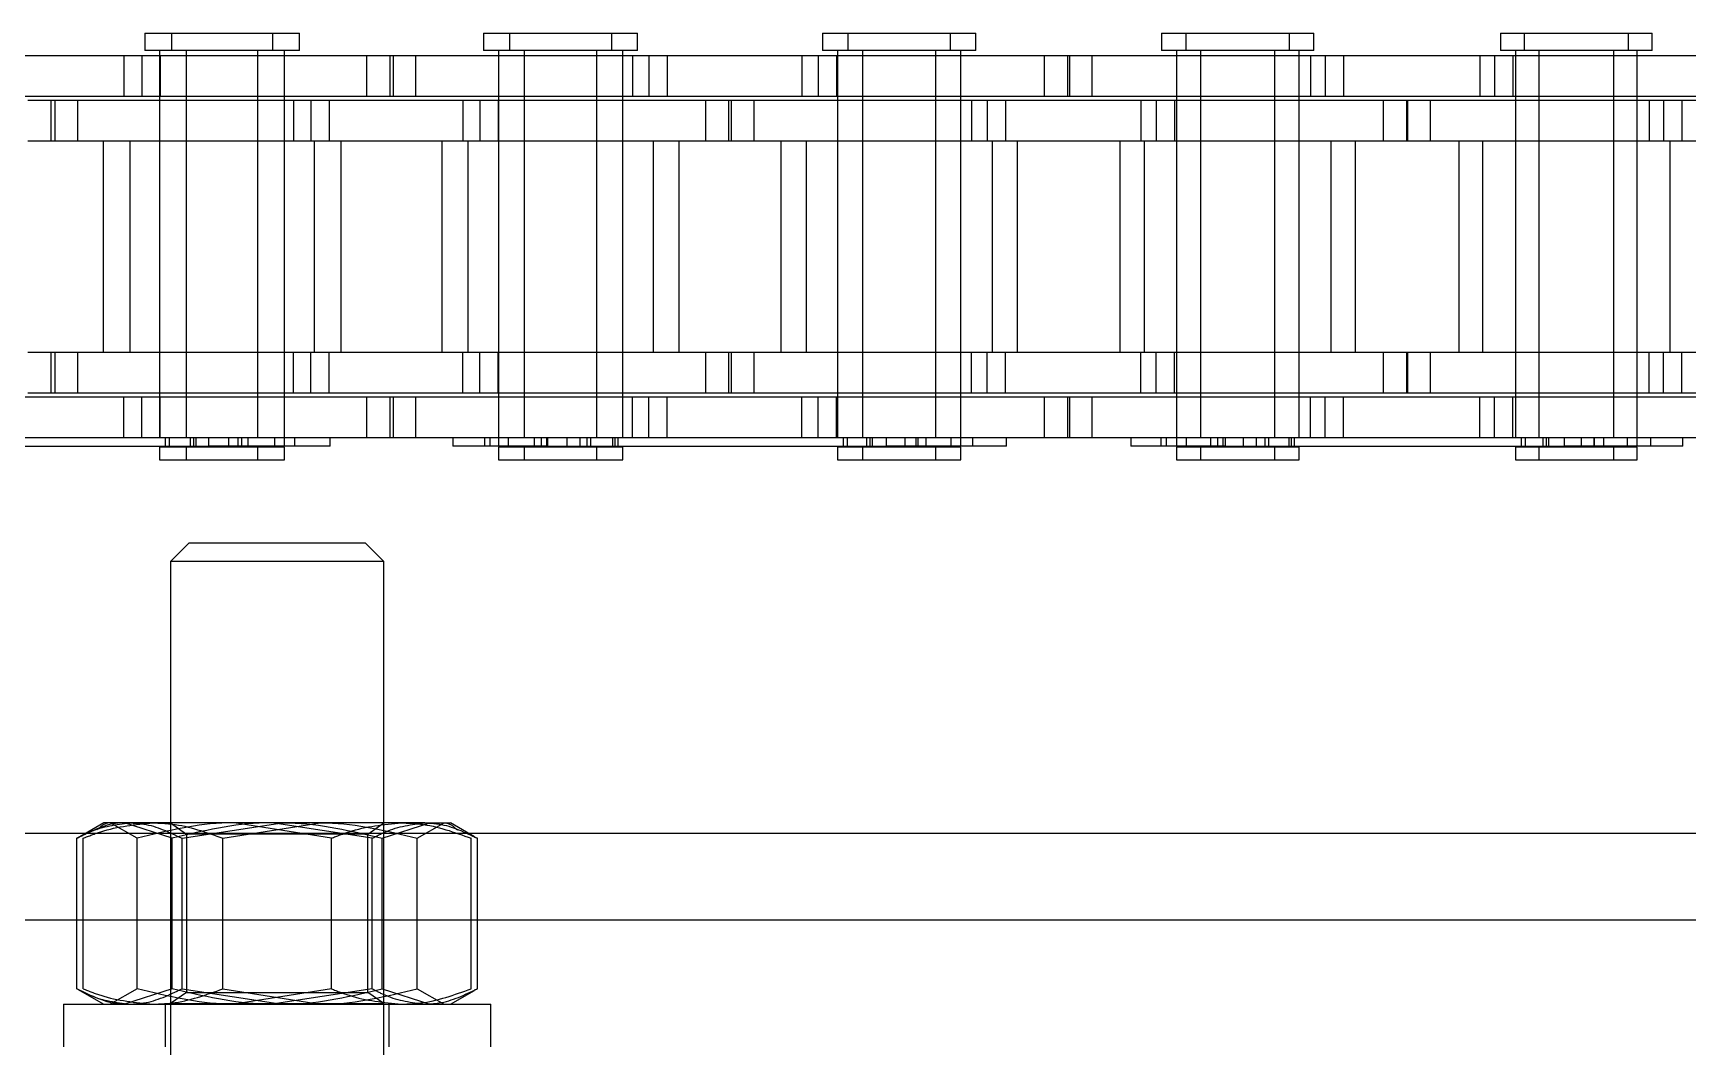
# Model space of a CAD drawing. Header units: metres. Extents: x 0 to 21025, y 0 to 14850.
# Drawn here: x 2212.9 to 2274.9, y 9051.4 to 9089.4 of the extents above; entities that cross this region are included whole.
import ezdxf

# ---------------------------------------------------------------- set-up
doc = ezdxf.new("R2010")
doc.units = ezdxf.units.M
doc.header["$LTSCALE"] = 25
doc.linetypes.add('HIDDEN2', pattern=[4.7625, 3.175, -1.5875])
doc.layers.add('SL4', color=4, linetype='Continuous')
doc.layers.add('ST1', color=7, linetype='HIDDEN2')

msp = doc.modelspace()

# ---------------------------------------------------------------- linework, layer by layer
at = {"layer": 'SL4'}
msp.add_line((2085.802, 9056.144), (2875.564, 9056.144), dxfattribs=at)
at = {"layer": 'ST1'}
for p, q in [((2217.032, 9089.384), (2221.829, 9089.384)), ((2217.032, 9089.384), (2217.032, 9088.725)), ((2218.032, 9089.384), (2218.032, 9088.725)), ((2221.829, 9089.384), (2222.829, 9089.384)), ((2221.829, 9088.725), (2221.829, 9089.384)), ((2222.829, 9088.725), (2222.829, 9089.384)), ((2229.732, 9089.384), (2234.529, 9089.384)), ((2229.732, 9089.384), (2229.732, 9088.725)), ((2230.702, 9089.384), (2230.702, 9088.725)), ((2234.529, 9089.384), (2235.499, 9089.384)), ((2234.529, 9088.725), (2234.529, 9089.384)), ((2235.499, 9088.725), (2235.499, 9089.384)), ((2242.432, 9089.384), (2247.229, 9089.384)), ((2242.432, 9089.384), (2242.432, 9088.725)), ((2243.372, 9089.384), (2243.372, 9088.725)), ((2247.229, 9089.384), (2248.169, 9089.384)), ((2247.229, 9088.725), (2247.229, 9089.384)), ((2248.169, 9088.725), (2248.169, 9089.384)), ((2255.132, 9089.384), (2259.929, 9089.384)), ((2255.132, 9089.384), (2255.132, 9088.725)), ((2256.042, 9089.384), (2256.042, 9088.725)), ((2259.929, 9089.384), (2260.839, 9089.384)), ((2259.929, 9088.725), (2259.929, 9089.384)), ((2260.839, 9088.725), (2260.839, 9089.384)), ((2267.832, 9089.384), (2272.629, 9089.384)), ((2267.832, 9089.384), (2267.832, 9088.725)), ((2268.712, 9089.384), (2268.712, 9088.725)), ((2272.629, 9089.384), (2273.509, 9089.384)), ((2272.629, 9088.725), (2272.629, 9089.384)), ((2273.509, 9088.725), (2273.509, 9089.384)), ((2221.829, 9088.725), (2217.032, 9088.725)), ((2217.586, 9088.725), (2217.586, 9074.227)), ((2218.585, 9088.725), (2218.585, 9074.227)), ((2221.276, 9074.227), (2221.276, 9088.725)), ((2222.829, 9088.725), (2221.829, 9088.725)), ((2222.275, 9074.227), (2222.275, 9088.725)), ((2234.529, 9088.725), (2229.732, 9088.725)), ((2230.286, 9088.725), (2230.286, 9074.227)), ((2231.255, 9088.725), (2231.255, 9074.227)), ((2233.976, 9074.227), (2233.976, 9088.725)), ((2235.499, 9088.725), (2234.529, 9088.725)), ((2234.945, 9074.227), (2234.945, 9088.725)), ((2247.229, 9088.725), (2242.432, 9088.725)), ((2242.986, 9088.725), (2242.986, 9074.227)), ((2243.925, 9088.725), (2243.925, 9074.227)), ((2246.676, 9074.227), (2246.676, 9088.725)), ((2248.169, 9088.725), (2247.229, 9088.725)), ((2247.615, 9074.227), (2247.615, 9088.725)), ((2259.929, 9088.725), (2255.132, 9088.725)), ((2255.686, 9088.725), (2255.686, 9074.227)), ((2256.595, 9088.725), (2256.595, 9074.227)), ((2259.376, 9074.227), (2259.376, 9088.725)), ((2260.839, 9088.725), (2259.929, 9088.725)), ((2260.285, 9074.227), (2260.285, 9088.725)), ((2272.629, 9088.725), (2267.832, 9088.725)), ((2268.386, 9088.725), (2268.386, 9074.227)), ((2269.265, 9088.725), (2269.265, 9074.227)), ((2272.076, 9074.227), (2272.076, 9088.725)), ((2273.509, 9088.725), (2272.629, 9088.725)), ((2272.955, 9074.227), (2272.955, 9088.725)), ((2209.906, 9088.541), (2216.256, 9088.541)), ((2216.256, 9088.541), (2216.256, 9087.021)), ((2216.256, 9088.541), (2225.351, 9088.541)), ((2216.92, 9088.541), (2216.92, 9087.021)), ((2217.586, 9088.541), (2217.586, 9087.021)), ((2217.606, 9088.541), (2217.606, 9087.021)), ((2218.585, 9088.541), (2218.585, 9087.021)), ((2221.276, 9087.021), (2221.276, 9088.541)), ((2222.275, 9087.021), (2222.275, 9088.541)), ((2225.351, 9088.541), (2226.211, 9088.541)), ((2225.351, 9087.021), (2225.351, 9088.541)), ((2226.211, 9088.541), (2235.306, 9088.541)), ((2226.211, 9088.541), (2226.211, 9087.021)), ((2226.35, 9087.021), (2226.35, 9088.541)), ((2227.18, 9088.541), (2227.18, 9087.021)), ((2230.286, 9088.541), (2230.286, 9087.021)), ((2231.255, 9088.541), (2231.255, 9087.021)), ((2233.976, 9087.021), (2233.976, 9088.541)), ((2234.945, 9087.021), (2234.945, 9088.541)), ((2235.306, 9088.541), (2235.306, 9087.021)), ((2235.306, 9088.541), (2241.656, 9088.541)), ((2235.925, 9088.541), (2235.925, 9087.021)), ((2236.611, 9088.541), (2236.611, 9087.021)), ((2241.656, 9088.541), (2241.656, 9087.021)), ((2241.656, 9088.541), (2250.751, 9088.541)), ((2242.26, 9088.541), (2242.26, 9087.021)), ((2242.946, 9088.541), (2242.946, 9087.021)), ((2242.986, 9088.541), (2242.986, 9087.021)), ((2243.925, 9088.541), (2243.925, 9087.021)), ((2246.676, 9087.021), (2246.676, 9088.541)), ((2247.615, 9087.021), (2247.615, 9088.541)), ((2250.751, 9088.541), (2251.611, 9088.541)), ((2250.751, 9087.021), (2250.751, 9088.541)), ((2251.611, 9088.541), (2260.706, 9088.541)), ((2251.611, 9088.541), (2251.611, 9087.021)), ((2251.69, 9087.021), (2251.69, 9088.541)), ((2252.52, 9088.541), (2252.52, 9087.021)), ((2255.686, 9088.541), (2255.686, 9087.021)), ((2256.595, 9088.541), (2256.595, 9087.021)), ((2259.376, 9087.021), (2259.376, 9088.541)), ((2260.285, 9087.021), (2260.285, 9088.541)), ((2260.706, 9088.541), (2260.706, 9087.021)), ((2260.706, 9088.541), (2267.056, 9088.541)), ((2261.265, 9088.541), (2261.265, 9087.021)), ((2261.951, 9088.541), (2261.951, 9087.021)), ((2267.056, 9088.541), (2267.056, 9087.021)), ((2267.056, 9088.541), (2276.151, 9088.541)), ((2267.6, 9088.541), (2267.6, 9087.021)), ((2268.286, 9088.541), (2268.286, 9087.021)), ((2268.386, 9088.541), (2268.386, 9087.021)), ((2269.265, 9088.541), (2269.265, 9087.021)), ((2272.076, 9087.021), (2272.076, 9088.541)), ((2272.955, 9087.021), (2272.955, 9088.541)), ((2209.906, 9087.021), (2216.256, 9087.021)), ((2212.651, 9086.869), (2213.511, 9086.869)), ((2213.511, 9086.869), (2222.606, 9086.869)), ((2213.511, 9086.869), (2213.511, 9085.349)), ((2213.68, 9085.349), (2213.68, 9086.869)), ((2214.51, 9086.869), (2214.51, 9085.349)), ((2216.256, 9087.021), (2225.351, 9087.021)), ((2217.586, 9086.869), (2217.586, 9085.349)), ((2218.585, 9086.869), (2218.585, 9085.349)), ((2221.276, 9085.349), (2221.276, 9086.869)), ((2222.275, 9085.349), (2222.275, 9086.869)), ((2222.606, 9086.869), (2222.606, 9085.349)), ((2222.606, 9086.869), (2228.956, 9086.869)), ((2223.255, 9086.869), (2223.255, 9085.349)), ((2223.941, 9086.869), (2223.941, 9085.349)), ((2225.351, 9087.021), (2226.211, 9087.021)), ((2226.211, 9087.021), (2235.306, 9087.021)), ((2228.956, 9086.869), (2228.956, 9085.349)), ((2228.956, 9086.869), (2238.051, 9086.869)), ((2229.59, 9086.869), (2229.59, 9085.349)), ((2230.276, 9086.869), (2230.276, 9085.349)), ((2230.286, 9086.869), (2230.286, 9085.349)), ((2231.255, 9086.869), (2231.255, 9085.349)), ((2233.976, 9085.349), (2233.976, 9086.869)), ((2234.945, 9085.349), (2234.945, 9086.869)), ((2235.306, 9087.021), (2241.656, 9087.021)), ((2238.051, 9086.869), (2238.911, 9086.869)), ((2238.051, 9085.349), (2238.051, 9086.869)), ((2238.911, 9086.869), (2248.006, 9086.869)), ((2238.911, 9086.869), (2238.911, 9085.349)), ((2239.02, 9085.349), (2239.02, 9086.869)), ((2239.85, 9086.869), (2239.85, 9085.349)), ((2241.656, 9087.021), (2250.751, 9087.021)), ((2242.986, 9086.869), (2242.986, 9085.349)), ((2243.925, 9086.869), (2243.925, 9085.349)), ((2246.676, 9085.349), (2246.676, 9086.869)), ((2247.615, 9085.349), (2247.615, 9086.869)), ((2248.006, 9086.869), (2248.006, 9085.349)), ((2248.006, 9086.869), (2254.356, 9086.869)), ((2248.595, 9086.869), (2248.595, 9085.349)), ((2249.281, 9086.869), (2249.281, 9085.349)), ((2250.751, 9087.021), (2251.611, 9087.021)), ((2251.611, 9087.021), (2260.706, 9087.021)), ((2254.356, 9086.869), (2254.356, 9085.349)), ((2254.356, 9086.869), (2263.451, 9086.869)), ((2254.93, 9086.869), (2254.93, 9085.349)), ((2255.616, 9086.869), (2255.616, 9085.349)), ((2255.686, 9086.869), (2255.686, 9085.349)), ((2256.595, 9086.869), (2256.595, 9085.349)), ((2259.376, 9085.349), (2259.376, 9086.869)), ((2260.285, 9085.349), (2260.285, 9086.869)), ((2260.706, 9087.021), (2267.056, 9087.021)), ((2263.451, 9086.869), (2264.311, 9086.869)), ((2263.451, 9085.349), (2263.451, 9086.869)), ((2264.311, 9086.869), (2273.406, 9086.869)), ((2264.311, 9086.869), (2264.311, 9085.349)), ((2264.36, 9085.349), (2264.36, 9086.869)), ((2265.19, 9086.869), (2265.19, 9085.349)), ((2267.056, 9087.021), (2276.151, 9087.021)), ((2268.386, 9086.869), (2268.386, 9085.349)), ((2269.265, 9086.869), (2269.265, 9085.349)), ((2272.076, 9085.349), (2272.076, 9086.869)), ((2272.955, 9085.349), (2272.955, 9086.869)), ((2273.406, 9086.869), (2273.406, 9085.349)), ((2273.406, 9086.869), (2279.756, 9086.869)), ((2273.935, 9086.869), (2273.935, 9085.349)), ((2274.621, 9086.869), (2274.621, 9085.349)), ((2212.651, 9085.349), (2213.511, 9085.349)), ((2213.511, 9085.349), (2222.606, 9085.349)), ((2215.471, 9085.349), (2215.471, 9077.419)), ((2216.47, 9085.349), (2216.47, 9077.419)), ((2217.586, 9085.349), (2217.586, 9077.419)), ((2218.585, 9085.349), (2218.585, 9077.419)), ((2221.276, 9077.419), (2221.276, 9085.349)), ((2222.275, 9077.419), (2222.275, 9085.349)), ((2222.606, 9085.349), (2228.956, 9085.349)), ((2223.391, 9077.419), (2223.391, 9085.349)), ((2224.39, 9077.419), (2224.39, 9085.349)), ((2228.171, 9085.349), (2228.171, 9077.419)), ((2228.956, 9085.349), (2238.051, 9085.349)), ((2229.14, 9085.349), (2229.14, 9077.419)), ((2230.286, 9085.349), (2230.286, 9077.419)), ((2231.255, 9085.349), (2231.255, 9077.419)), ((2233.976, 9077.419), (2233.976, 9085.349)), ((2234.945, 9077.419), (2234.945, 9085.349)), ((2236.091, 9077.419), (2236.091, 9085.349)), ((2237.06, 9077.419), (2237.06, 9085.349)), ((2238.051, 9085.349), (2238.911, 9085.349)), ((2238.911, 9085.349), (2248.006, 9085.349)), ((2240.871, 9085.349), (2240.871, 9077.419)), ((2241.81, 9085.349), (2241.81, 9077.419)), ((2242.986, 9085.349), (2242.986, 9077.419)), ((2243.925, 9085.349), (2243.925, 9077.419)), ((2246.676, 9077.419), (2246.676, 9085.349)), ((2247.615, 9077.419), (2247.615, 9085.349)), ((2248.006, 9085.349), (2254.356, 9085.349)), ((2248.791, 9077.419), (2248.791, 9085.349)), ((2249.73, 9077.419), (2249.73, 9085.349)), ((2253.571, 9085.349), (2253.571, 9077.419)), ((2254.356, 9085.349), (2263.451, 9085.349)), ((2254.48, 9085.349), (2254.48, 9077.419)), ((2255.686, 9085.349), (2255.686, 9077.419)), ((2256.595, 9085.349), (2256.595, 9077.419)), ((2259.376, 9077.419), (2259.376, 9085.349)), ((2260.285, 9077.419), (2260.285, 9085.349)), ((2261.491, 9077.419), (2261.491, 9085.349)), ((2262.4, 9077.419), (2262.4, 9085.349)), ((2263.451, 9085.349), (2264.311, 9085.349)), ((2264.311, 9085.349), (2273.406, 9085.349)), ((2266.271, 9085.349), (2266.271, 9077.419)), ((2267.15, 9085.349), (2267.15, 9077.419)), ((2268.386, 9085.349), (2268.386, 9077.419)), ((2269.265, 9085.349), (2269.265, 9077.419)), ((2272.076, 9077.419), (2272.076, 9085.349)), ((2272.955, 9077.419), (2272.955, 9085.349)), ((2273.406, 9085.349), (2279.756, 9085.349)), ((2274.191, 9077.419), (2274.191, 9085.349)), ((2212.651, 9077.419), (2213.511, 9077.419)), ((2213.511, 9077.419), (2222.606, 9077.419)), ((2213.511, 9077.419), (2213.511, 9075.899)), ((2213.68, 9075.899), (2213.68, 9077.419)), ((2214.51, 9077.419), (2214.51, 9075.899)), ((2217.586, 9077.419), (2217.586, 9075.899)), ((2218.585, 9077.419), (2218.585, 9075.899)), ((2221.276, 9075.899), (2221.276, 9077.419)), ((2222.275, 9075.899), (2222.275, 9077.419)), ((2222.606, 9075.899), (2222.606, 9077.419)), ((2222.606, 9077.419), (2228.956, 9077.419)), ((2223.255, 9075.899), (2223.255, 9077.419)), ((2223.941, 9075.899), (2223.941, 9077.419)), ((2228.956, 9075.899), (2228.956, 9077.419)), ((2228.956, 9077.419), (2238.051, 9077.419)), ((2229.59, 9075.899), (2229.59, 9077.419)), ((2230.276, 9075.899), (2230.276, 9077.419)), ((2230.286, 9077.419), (2230.286, 9075.899)), ((2231.255, 9077.419), (2231.255, 9075.899)), ((2233.976, 9075.899), (2233.976, 9077.419)), ((2234.945, 9075.899), (2234.945, 9077.419)), ((2238.051, 9077.419), (2238.911, 9077.419)), ((2238.051, 9075.899), (2238.051, 9077.419)), ((2238.911, 9077.419), (2248.006, 9077.419)), ((2238.911, 9077.419), (2238.911, 9075.899)), ((2239.02, 9075.899), (2239.02, 9077.419)), ((2239.85, 9077.419), (2239.85, 9075.899)), ((2242.986, 9077.419), (2242.986, 9075.899)), ((2243.925, 9077.419), (2243.925, 9075.899)), ((2246.676, 9075.899), (2246.676, 9077.419)), ((2247.615, 9075.899), (2247.615, 9077.419)), ((2248.006, 9075.899), (2248.006, 9077.419)), ((2248.006, 9077.419), (2254.356, 9077.419)), ((2248.595, 9075.899), (2248.595, 9077.419)), ((2249.281, 9075.899), (2249.281, 9077.419)), ((2254.356, 9075.899), (2254.356, 9077.419)), ((2254.356, 9077.419), (2263.451, 9077.419)), ((2254.93, 9075.899), (2254.93, 9077.419)), ((2255.616, 9075.899), (2255.616, 9077.419)), ((2255.686, 9077.419), (2255.686, 9075.899)), ((2256.595, 9077.419), (2256.595, 9075.899)), ((2259.376, 9075.899), (2259.376, 9077.419)), ((2260.285, 9075.899), (2260.285, 9077.419)), ((2263.451, 9077.419), (2264.311, 9077.419)), ((2263.451, 9075.899), (2263.451, 9077.419)), ((2264.311, 9077.419), (2273.406, 9077.419)), ((2264.311, 9077.419), (2264.311, 9075.899)), ((2264.36, 9075.899), (2264.36, 9077.419)), ((2265.19, 9077.419), (2265.19, 9075.899)), ((2268.386, 9077.419), (2268.386, 9075.899)), ((2269.265, 9077.419), (2269.265, 9075.899)), ((2272.076, 9075.899), (2272.076, 9077.419)), ((2272.955, 9075.899), (2272.955, 9077.419)), ((2273.406, 9075.899), (2273.406, 9077.419)), ((2273.406, 9077.419), (2279.756, 9077.419)), ((2273.935, 9075.899), (2273.935, 9077.419)), ((2274.621, 9075.899), (2274.621, 9077.419)), ((2209.906, 9075.747), (2216.256, 9075.747)), ((2212.651, 9075.899), (2213.511, 9075.899)), ((2213.511, 9075.899), (2222.606, 9075.899)), ((2216.256, 9074.227), (2216.256, 9075.747)), ((2216.256, 9075.747), (2225.351, 9075.747)), ((2216.92, 9074.227), (2216.92, 9075.747)), ((2217.586, 9075.747), (2217.586, 9074.227)), ((2217.606, 9074.227), (2217.606, 9075.747)), ((2218.585, 9075.747), (2218.585, 9074.227)), ((2221.276, 9074.227), (2221.276, 9075.747)), ((2222.275, 9073.894), (2222.275, 9075.747)), ((2222.606, 9075.899), (2228.956, 9075.899)), ((2225.351, 9075.747), (2226.211, 9075.747)), ((2225.351, 9074.227), (2225.351, 9075.747)), ((2226.211, 9075.747), (2235.306, 9075.747)), ((2226.211, 9075.747), (2226.211, 9074.227)), ((2226.35, 9074.227), (2226.35, 9075.747)), ((2227.18, 9075.747), (2227.18, 9074.227)), ((2228.956, 9075.899), (2238.051, 9075.899)), ((2230.286, 9075.747), (2230.286, 9073.894)), ((2231.255, 9075.747), (2231.255, 9074.227)), ((2233.976, 9074.227), (2233.976, 9075.747)), ((2234.945, 9074.227), (2234.945, 9075.747)), ((2235.306, 9074.227), (2235.306, 9075.747)), ((2235.306, 9075.747), (2241.656, 9075.747)), ((2235.925, 9074.227), (2235.925, 9075.747)), ((2236.611, 9074.227), (2236.611, 9075.747)), ((2238.051, 9075.899), (2238.911, 9075.899)), ((2238.911, 9075.899), (2248.006, 9075.899)), ((2241.656, 9074.227), (2241.656, 9075.747)), ((2241.656, 9075.747), (2250.751, 9075.747)), ((2242.26, 9074.227), (2242.26, 9075.747)), ((2242.946, 9074.227), (2242.946, 9075.747)), ((2242.986, 9075.747), (2242.986, 9074.227)), ((2243.925, 9075.747), (2243.925, 9074.227)), ((2246.676, 9074.227), (2246.676, 9075.747)), ((2247.615, 9073.894), (2247.615, 9075.747)), ((2248.006, 9075.899), (2254.356, 9075.899)), ((2250.751, 9075.747), (2251.611, 9075.747)), ((2250.751, 9074.227), (2250.751, 9075.747)), ((2251.611, 9075.747), (2260.706, 9075.747)), ((2251.611, 9075.747), (2251.611, 9074.227)), ((2251.69, 9074.227), (2251.69, 9075.747)), ((2252.52, 9075.747), (2252.52, 9074.227)), ((2254.356, 9075.899), (2263.451, 9075.899)), ((2255.686, 9075.747), (2255.686, 9073.894)), ((2256.595, 9075.747), (2256.595, 9074.227)), ((2259.376, 9074.227), (2259.376, 9075.747)), ((2260.285, 9074.227), (2260.285, 9075.747)), ((2260.706, 9074.227), (2260.706, 9075.747)), ((2260.706, 9075.747), (2267.056, 9075.747)), ((2261.265, 9074.227), (2261.265, 9075.747)), ((2261.951, 9074.227), (2261.951, 9075.747)), ((2263.451, 9075.899), (2264.311, 9075.899)), ((2264.311, 9075.899), (2273.406, 9075.899)), ((2267.056, 9074.227), (2267.056, 9075.747)), ((2267.056, 9075.747), (2276.151, 9075.747)), ((2267.6, 9074.227), (2267.6, 9075.747)), ((2268.286, 9074.227), (2268.286, 9075.747)), ((2268.386, 9075.747), (2268.386, 9074.227)), ((2269.265, 9075.747), (2269.265, 9074.227)), ((2272.076, 9074.227), (2272.076, 9075.747)), ((2272.955, 9073.894), (2272.955, 9075.747)), ((2273.406, 9075.899), (2279.756, 9075.899)), ((2206.731, 9073.894), (2219.431, 9073.894)), ((2209.906, 9074.227), (2216.256, 9074.227)), ((2216.256, 9074.227), (2225.351, 9074.227)), ((2221.276, 9073.858), (2217.586, 9073.858)), ((2217.586, 9073.858), (2217.586, 9073.384)), ((2217.812, 9073.894), (2217.812, 9074.227)), ((2217.955, 9074.227), (2217.955, 9073.858)), ((2218.585, 9073.858), (2218.585, 9073.384)), ((2218.754, 9073.894), (2218.754, 9074.227)), ((2218.876, 9073.894), (2218.876, 9074.227)), ((2218.954, 9074.227), (2218.954, 9073.858)), ((2219.431, 9073.894), (2219.431, 9074.227)), ((2222.661, 9073.894), (2219.431, 9073.894)), ((2220.186, 9073.894), (2220.186, 9074.227)), ((2220.538, 9073.894), (2220.538, 9074.227)), ((2220.674, 9073.894), (2220.674, 9074.227)), ((2220.907, 9073.858), (2220.907, 9074.227)), ((2222.275, 9073.858), (2221.276, 9073.858)), ((2221.276, 9073.384), (2221.276, 9073.858)), ((2221.906, 9073.858), (2221.906, 9074.227)), ((2222.275, 9073.384), (2222.275, 9073.858)), ((2222.661, 9073.894), (2222.661, 9074.227)), ((2223.982, 9073.894), (2222.661, 9073.894)), ((2223.982, 9073.894), (2223.982, 9074.227)), ((2225.351, 9074.227), (2226.211, 9074.227)), ((2226.211, 9074.227), (2235.306, 9074.227)), ((2228.579, 9074.227), (2228.579, 9073.894)), ((2232.131, 9073.894), (2228.579, 9073.894)), ((2229.776, 9073.894), (2229.776, 9074.227)), ((2229.978, 9073.894), (2229.978, 9074.227)), ((2233.976, 9073.858), (2230.286, 9073.858)), ((2230.286, 9073.858), (2230.286, 9073.384)), ((2230.655, 9074.227), (2230.655, 9073.858)), ((2231.255, 9073.858), (2231.255, 9073.384)), ((2231.624, 9074.227), (2231.624, 9073.858)), ((2231.894, 9073.894), (2231.894, 9074.227)), ((2232.097, 9073.894), (2232.097, 9074.227)), ((2232.131, 9073.894), (2232.131, 9074.227)), ((2232.131, 9073.894), (2244.831, 9073.894)), ((2232.856, 9073.894), (2232.856, 9074.227)), ((2233.344, 9073.894), (2233.344, 9074.227)), ((2233.607, 9073.858), (2233.607, 9074.227)), ((2233.75, 9073.894), (2233.75, 9074.227)), ((2234.945, 9073.858), (2233.976, 9073.858)), ((2233.976, 9073.384), (2233.976, 9073.858)), ((2234.576, 9073.858), (2234.576, 9074.227)), ((2234.655, 9073.894), (2234.655, 9074.227)), ((2234.776, 9073.894), (2234.776, 9074.227)), ((2234.945, 9073.384), (2234.945, 9073.858)), ((2235.306, 9074.227), (2241.656, 9074.227)), ((2241.656, 9074.227), (2250.751, 9074.227)), ((2246.676, 9073.858), (2242.986, 9073.858)), ((2242.986, 9073.858), (2242.986, 9073.384)), ((2243.212, 9073.894), (2243.212, 9074.227)), ((2243.355, 9074.227), (2243.355, 9073.858)), ((2243.925, 9073.858), (2243.925, 9073.384)), ((2244.094, 9073.894), (2244.094, 9074.227)), ((2244.216, 9073.894), (2244.216, 9074.227)), ((2244.294, 9074.227), (2244.294, 9073.858)), ((2244.831, 9073.894), (2244.831, 9074.227)), ((2248.061, 9073.894), (2244.831, 9073.894)), ((2245.526, 9073.894), (2245.526, 9074.227)), ((2245.938, 9073.894), (2245.938, 9074.227)), ((2246.014, 9073.894), (2246.014, 9074.227)), ((2246.307, 9073.858), (2246.307, 9074.227)), ((2247.615, 9073.858), (2246.676, 9073.858)), ((2246.676, 9073.384), (2246.676, 9073.858)), ((2247.246, 9073.858), (2247.246, 9074.227)), ((2247.615, 9073.384), (2247.615, 9073.858)), ((2248.061, 9073.894), (2248.061, 9074.227)), ((2249.322, 9073.894), (2248.061, 9073.894)), ((2249.322, 9073.894), (2249.322, 9074.227)), ((2250.751, 9074.227), (2251.611, 9074.227)), ((2251.611, 9074.227), (2260.706, 9074.227)), ((2253.979, 9074.227), (2253.979, 9073.894)), ((2257.531, 9073.894), (2253.979, 9073.894)), ((2255.116, 9073.894), (2255.116, 9074.227)), ((2255.318, 9073.894), (2255.318, 9074.227)), ((2259.376, 9073.858), (2255.686, 9073.858)), ((2255.686, 9073.858), (2255.686, 9073.384)), ((2256.055, 9074.227), (2256.055, 9073.858)), ((2256.595, 9073.858), (2256.595, 9073.384)), ((2256.964, 9074.227), (2256.964, 9073.858)), ((2257.234, 9073.894), (2257.234, 9074.227)), ((2257.437, 9073.894), (2257.437, 9074.227)), ((2257.531, 9073.894), (2257.531, 9074.227)), ((2257.531, 9073.894), (2270.231, 9073.894)), ((2258.196, 9073.894), (2258.196, 9074.227)), ((2258.684, 9073.894), (2258.684, 9074.227)), ((2259.007, 9073.858), (2259.007, 9074.227)), ((2259.15, 9073.894), (2259.15, 9074.227)), ((2260.285, 9073.858), (2259.376, 9073.858)), ((2259.376, 9073.384), (2259.376, 9073.858)), ((2259.916, 9073.858), (2259.916, 9074.227)), ((2259.995, 9073.894), (2259.995, 9074.227)), ((2260.116, 9073.894), (2260.116, 9074.227)), ((2260.285, 9073.384), (2260.285, 9073.858)), ((2260.706, 9074.227), (2267.056, 9074.227)), ((2267.056, 9074.227), (2276.151, 9074.227)), ((2272.076, 9073.858), (2268.386, 9073.858)), ((2268.386, 9073.858), (2268.386, 9073.384)), ((2268.612, 9073.894), (2268.612, 9074.227)), ((2268.755, 9074.227), (2268.755, 9073.858)), ((2269.265, 9073.858), (2269.265, 9073.384)), ((2269.434, 9073.894), (2269.434, 9074.227)), ((2269.556, 9073.894), (2269.556, 9074.227)), ((2269.634, 9074.227), (2269.634, 9073.858)), ((2270.231, 9073.894), (2270.231, 9074.227)), ((2273.461, 9073.894), (2270.231, 9073.894)), ((2270.866, 9073.894), (2270.866, 9074.227)), ((2271.338, 9073.894), (2271.338, 9074.227)), ((2271.354, 9073.894), (2271.354, 9074.227)), ((2271.707, 9073.858), (2271.707, 9074.227)), ((2272.955, 9073.858), (2272.076, 9073.858)), ((2272.076, 9073.384), (2272.076, 9073.858)), ((2272.586, 9073.858), (2272.586, 9074.227)), ((2272.955, 9073.384), (2272.955, 9073.858)), ((2273.461, 9073.894), (2273.461, 9074.227)), ((2274.662, 9073.894), (2273.461, 9073.894)), ((2274.662, 9073.894), (2274.662, 9074.227)), ((2217.586, 9073.384), (2221.276, 9073.384)), ((2221.276, 9073.384), (2222.275, 9073.384)), ((2230.286, 9073.384), (2233.976, 9073.384)), ((2233.976, 9073.384), (2234.945, 9073.384)), ((2242.986, 9073.384), (2246.676, 9073.384)), ((2246.676, 9073.384), (2247.615, 9073.384)), ((2255.686, 9073.384), (2259.376, 9073.384)), ((2259.376, 9073.384), (2260.285, 9073.384)), ((2268.386, 9073.384), (2272.076, 9073.384)), ((2272.076, 9073.384), (2272.955, 9073.384)), ((2218.686, 9070.269), (2217.996, 9069.578)), ((2225.305, 9070.269), (2218.686, 9070.269)), ((2225.996, 9069.578), (2225.305, 9070.269)), ((2225.996, 9069.578), (2217.996, 9069.578)), ((2217.996, 9069.578), (2217.996, 9040.269)), ((2225.996, 9040.269), (2225.996, 9069.578)), ((2215.496, 9059.781), (2214.596, 9059.262)), ((2216.276, 9059.781), (2215.496, 9059.781)), ((2216.753, 9059.201), (2215.738, 9059.781)), ((2218.058, 9059.201), (2216.276, 9059.781)), ((2221.809, 9059.781), (2216.276, 9059.781)), ((2217.996, 9059.781), (2218.596, 9059.361)), ((2218.431, 9059.201), (2222.182, 9059.781)), ((2219.966, 9059.201), (2223.602, 9059.781)), ((2224.026, 9059.201), (2220.389, 9059.781)), ((2225.56, 9059.201), (2221.809, 9059.781)), ((2227.529, 9059.781), (2221.809, 9059.781)), ((2225.396, 9059.361), (2225.996, 9059.781)), ((2225.934, 9059.201), (2227.716, 9059.781)), ((2227.239, 9059.201), (2228.254, 9059.781)), ((2227.529, 9059.781), (2228.496, 9059.781)), ((2229.395, 9059.262), (2228.496, 9059.781)), ((2875.564, 9059.381), (1875.564, 9059.381)), ((2214.493, 9053.562), (2214.493, 9059.201)), ((2214.723, 9053.562), (2214.723, 9059.201)), ((2216.753, 9053.562), (2216.753, 9059.201)), ((2218.058, 9053.562), (2218.058, 9059.201)), ((2218.431, 9053.562), (2218.431, 9059.201)), ((2224.89, 9059.361), (2218.596, 9059.361)), ((2218.596, 9059.361), (2218.596, 9053.427)), ((2219.966, 9053.562), (2219.966, 9059.201)), ((2224.026, 9053.562), (2224.026, 9059.201)), ((2225.396, 9059.361), (2224.89, 9059.361)), ((2225.396, 9053.427), (2225.396, 9059.361)), ((2225.56, 9053.562), (2225.56, 9059.201)), ((2225.934, 9053.562), (2225.934, 9059.201)), ((2227.239, 9053.562), (2227.239, 9059.201)), ((2229.268, 9053.562), (2229.268, 9059.201)), ((2229.383, 9059.241), (2229.498, 9059.201)), ((2229.498, 9053.562), (2229.498, 9059.201)), ((2085.802, 9056.144), (2875.564, 9056.144)), ((2214.596, 9053.501), (2215.496, 9052.981)), ((2216.753, 9053.562), (2215.738, 9052.981)), ((2218.058, 9053.562), (2216.276, 9052.981)), ((2218.596, 9053.427), (2217.996, 9053.006)), ((2218.431, 9053.562), (2222.182, 9052.981)), ((2218.596, 9053.427), (2225.396, 9053.427)), ((2219.966, 9053.562), (2223.602, 9052.981)), ((2224.026, 9053.562), (2220.389, 9052.981)), ((2225.56, 9053.562), (2221.809, 9052.981)), ((2225.996, 9053.006), (2225.396, 9053.427)), ((2225.934, 9053.562), (2227.716, 9052.981)), ((2227.239, 9053.562), (2228.254, 9052.981)), ((2228.496, 9052.981), (2229.395, 9053.501)), ((2229.383, 9053.522), (2229.498, 9053.562)), ((2213.996, 9052.981), (2229.996, 9052.981)), ((2213.996, 9052.981), (2213.996, 9051.381)), ((2217.796, 9052.981), (2217.796, 9051.381)), ((2217.996, 9053.006), (2225.401, 9053.006)), ((2217.996, 9053.006), (2217.996, 9052.981)), ((2225.401, 9053.006), (2225.996, 9053.006)), ((2225.996, 9052.981), (2225.996, 9053.006)), ((2226.196, 9051.381), (2226.196, 9052.981)), ((2229.996, 9051.381), (2229.996, 9052.981))]:
    msp.add_line(p, q, dxfattribs=at)
for points, knots in [([(2216.276, 9059.781), (2216.233, 9059.78), (2215.631, 9059.772), (2215.042, 9059.476), (2214.493, 9059.201)], [0, 0, 0, 0, 0.070215, 1, 1, 1, 1]), ([(2214.493, 9059.201), (2214.659, 9059.288), (2215.3, 9059.628), (2215.967, 9059.716), (2216.462, 9059.781)], [0, 0, 0, 0, 0.257551, 1, 1, 1, 1]), ([(2214.723, 9059.201), (2214.943, 9059.288), (2215.798, 9059.628), (2216.685, 9059.716), (2217.344, 9059.781)], [0, 0, 0, 0, 0.2575513, 1, 1, 1, 1]), ([(2215.738, 9059.781), (2215.714, 9059.781), (2215.547, 9059.78), (2215.384, 9059.64), (2215.244, 9059.52)], [0, 0, 0, 0, 0.144528, 1, 1, 1, 1]), ([(2216.462, 9059.781), (2216.641, 9059.772), (2217.308, 9059.74), (2217.957, 9059.429), (2218.431, 9059.201)], [0, 0, 0, 0, 0.268634, 1, 1, 1, 1]), ([(2220.389, 9059.781), (2220.303, 9059.78), (2219.075, 9059.772), (2217.872, 9059.476), (2216.753, 9059.201)], [0, 0, 0, 0, 0.0702148, 1, 1, 1, 1]), ([(2217.344, 9059.781), (2217.583, 9059.772), (2218.47, 9059.74), (2219.334, 9059.429), (2219.966, 9059.201)], [0, 0, 0, 0, 0.2686336, 1, 1, 1, 1]), ([(2221.809, 9059.781), (2221.72, 9059.78), (2220.453, 9059.772), (2219.212, 9059.476), (2218.058, 9059.201)], [0, 0, 0, 0, 0.070215, 1, 1, 1, 1]), ([(2222.182, 9059.781), (2222.271, 9059.78), (2223.538, 9059.772), (2224.779, 9059.476), (2225.934, 9059.201)], [0, 0, 0, 0, 0.070215, 1, 1, 1, 1]), ([(2223.602, 9059.781), (2223.688, 9059.78), (2224.916, 9059.772), (2226.12, 9059.476), (2227.239, 9059.201)], [0, 0, 0, 0, 0.070215, 1, 1, 1, 1]), ([(2224.026, 9059.201), (2224.246, 9059.288), (2225.1, 9059.628), (2225.988, 9059.716), (2226.647, 9059.781)], [0, 0, 0, 0, 0.257551, 1, 1, 1, 1]), ([(2225.56, 9059.201), (2225.726, 9059.288), (2226.367, 9059.628), (2227.034, 9059.716), (2227.529, 9059.781)], [0, 0, 0, 0, 0.257551, 1, 1, 1, 1]), ([(2226.647, 9059.781), (2226.885, 9059.772), (2227.773, 9059.74), (2228.637, 9059.429), (2229.268, 9059.201)], [0, 0, 0, 0, 0.268634, 1, 1, 1, 1]), ([(2227.529, 9059.781), (2227.708, 9059.772), (2228.375, 9059.74), (2229.024, 9059.429), (2229.498, 9059.201)], [0, 0, 0, 0, 0.268634, 1, 1, 1, 1]), ([(2228.254, 9059.781), (2228.278, 9059.781), (2228.444, 9059.78), (2228.607, 9059.64), (2228.747, 9059.52)], [0, 0, 0, 0, 0.144528, 1, 1, 1, 1]), ([(2216.276, 9052.981), (2216.233, 9052.982), (2215.631, 9052.99), (2215.042, 9053.286), (2214.493, 9053.562)], [0, 0, 0, 0, 0.0702148, 1, 1, 1, 1]), ([(2214.493, 9053.562), (2214.659, 9053.474), (2215.3, 9053.134), (2215.967, 9053.046), (2216.462, 9052.981)], [0, 0, 0, 0, 0.257551, 1, 1, 1, 1]), ([(2214.723, 9053.562), (2214.943, 9053.474), (2215.798, 9053.134), (2216.685, 9053.046), (2217.344, 9052.981)], [0, 0, 0, 0, 0.257551, 1, 1, 1, 1]), ([(2216.462, 9052.981), (2216.641, 9052.99), (2217.308, 9053.022), (2217.957, 9053.334), (2218.431, 9053.562)], [0, 0, 0, 0, 0.268634, 1, 1, 1, 1]), ([(2220.389, 9052.981), (2220.303, 9052.982), (2219.075, 9052.99), (2217.872, 9053.286), (2216.753, 9053.562)], [0, 0, 0, 0, 0.0702148, 1, 1, 1, 1]), ([(2217.344, 9052.981), (2217.583, 9052.99), (2218.47, 9053.022), (2219.334, 9053.334), (2219.966, 9053.562)], [0, 0, 0, 0, 0.268634, 1, 1, 1, 1]), ([(2221.809, 9052.981), (2221.72, 9052.982), (2220.453, 9052.99), (2219.212, 9053.286), (2218.058, 9053.562)], [0, 0, 0, 0, 0.070215, 1, 1, 1, 1]), ([(2222.182, 9052.981), (2222.271, 9052.982), (2223.538, 9052.99), (2224.779, 9053.286), (2225.934, 9053.562)], [0, 0, 0, 0, 0.0702148, 1, 1, 1, 1]), ([(2223.602, 9052.981), (2223.688, 9052.982), (2224.916, 9052.99), (2226.12, 9053.286), (2227.239, 9053.562)], [0, 0, 0, 0, 0.070215, 1, 1, 1, 1]), ([(2224.026, 9053.562), (2224.246, 9053.474), (2225.1, 9053.134), (2225.988, 9053.046), (2226.647, 9052.981)], [0, 0, 0, 0, 0.257551, 1, 1, 1, 1]), ([(2225.56, 9053.562), (2225.726, 9053.474), (2226.367, 9053.134), (2227.034, 9053.046), (2227.529, 9052.981)], [0, 0, 0, 0, 0.2575513, 1, 1, 1, 1]), ([(2226.647, 9052.981), (2226.885, 9052.99), (2227.773, 9053.022), (2228.637, 9053.334), (2229.268, 9053.562)], [0, 0, 0, 0, 0.2686336, 1, 1, 1, 1]), ([(2227.529, 9052.981), (2227.708, 9052.99), (2228.375, 9053.022), (2229.024, 9053.334), (2229.498, 9053.562)], [0, 0, 0, 0, 0.268634, 1, 1, 1, 1])]:
    msp.add_open_spline(points, degree=3, knots=knots, dxfattribs=at)

doc.saveas('drawing.dxf')
